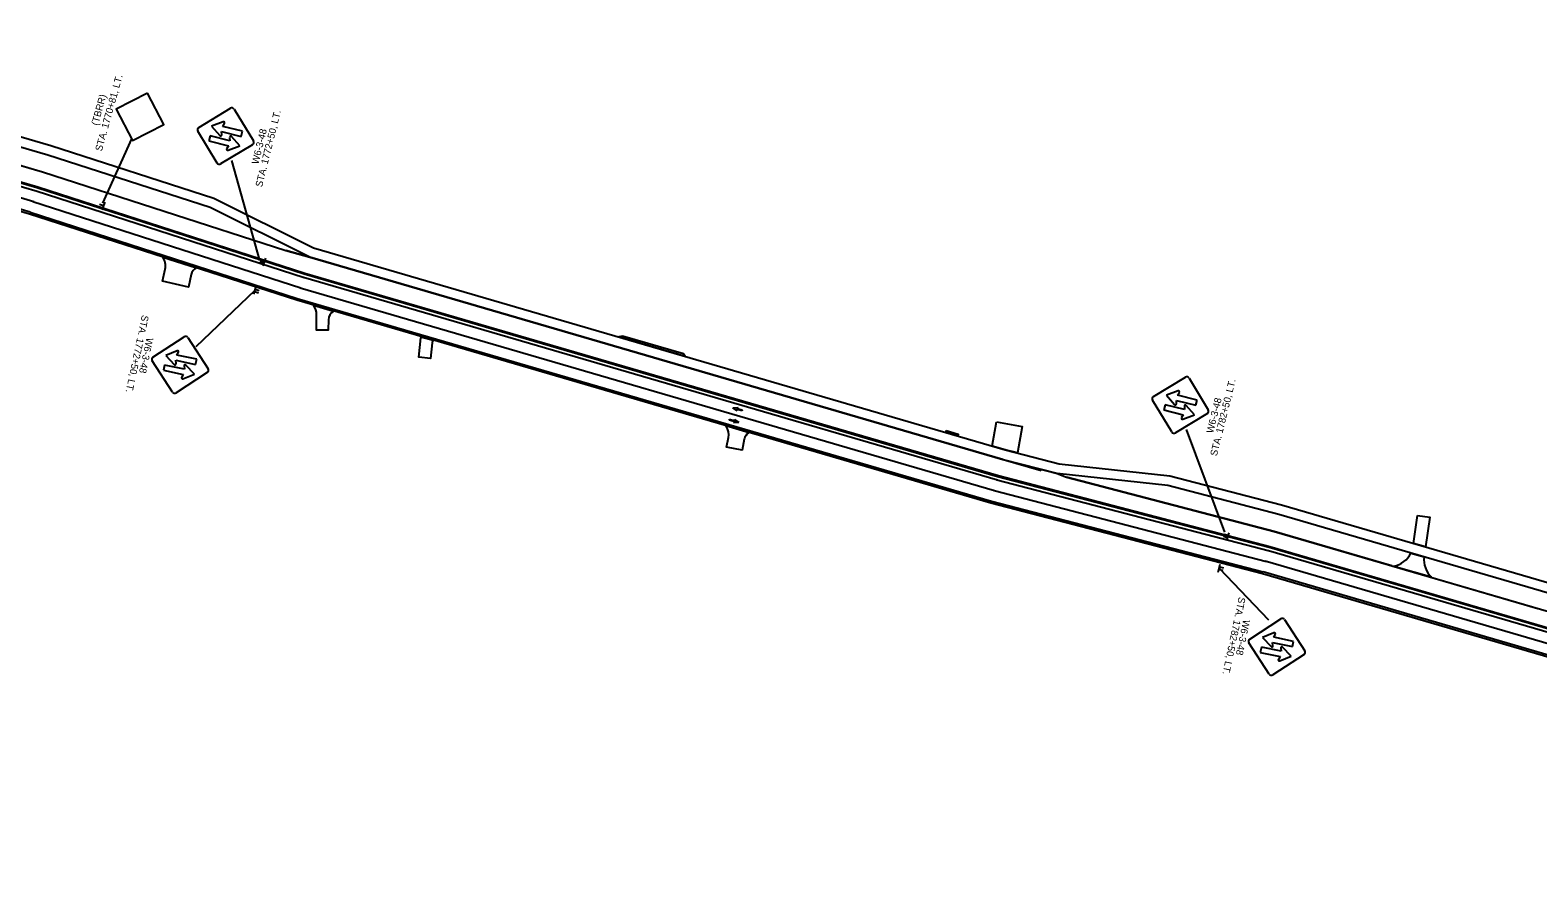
# Model space of a CAD drawing. Extents: x 134216 to 153379, y 327088 to 339865.
# Drawn here: x 148943 to 150448, y 330543 to 331388 of the extents above; entities that cross this region are included whole.
import ezdxf

# ---------------------------------------------------------------- set-up
doc = ezdxf.new("R2010")
doc.units = 0
for name, color, linetype in [('MT_P_Cells', 7, 'Continuous'), ('MT_P_CL_Double_Solid', 7, 'Continuous'), ('MT_P_Drums', 7, 'Continuous'), ('MT_P_Edge_Line', 7, 'Continuous'), ('MT_P_Work_Area', 7, 'Continuous'), ('SC_Shading1', 7, 'Continuous'), ('SN_P_Signs', 7, 'Continuous'), ('SN_P_Text', 7, 'Continuous')]:
    doc.layers.add(name, color=color, linetype=linetype)

msp = doc.modelspace()

# ---------------------------------------------------------------- linework, layer by layer
at = {"layer": 'MT_P_Cells'}
for p, q in [((149641.2, 330998.7), (149641.4, 330999.7)), ((149641.3, 330999.2), (149641.3, 330999.2)), ((149641.4, 330999.7), (149646.7, 330998.1)), ((149644.5, 331011.2), (149649.8, 331011.5)), ((149644.5, 331011.2), (149644.5, 331011.2)), ((149648.8, 331008.1), (149644.5, 331011.2)), ((149646.7, 330998.1), (149646.1, 330999.6)), ((149646.1, 330999.6), (149650.4, 330996.5)), ((149653.5, 331008), (149648.2, 331009.6)), ((149648.2, 331009.6), (149648.8, 331008.1)), ((149649.8, 331011.5), (149648.5, 331010.5)), ((149648.5, 331010.5), (149653.8, 331009)), ((149653.8, 331009), (149653.5, 331008)), ((149653.6, 331008.5), (149653.6, 331008.5)), ((149646.4, 330997.2), (149641.2, 330998.7)), ((149645.1, 330996.3), (149646.4, 330997.2)), ((149650.4, 330996.5), (149645.1, 330996.3)), ((149650.4, 330996.5), (149650.4, 330996.5))]:
    msp.add_line(p, q, dxfattribs=at)
at = {"layer": 'MT_P_CL_Double_Solid'}
for p, q in [((148947.2, 331216.8), (148553.1, 331331.8)), ((148946.1, 331217.1), (149213.4, 331130.7)), ((149213, 331130.9), (149905.7, 330928.6)), ((149905.3, 330928.7), (150177.1, 330857.7)), ((151218.8, 330553.6), (150175.9, 330858.1))]:
    msp.add_line(p, q, dxfattribs=at)
at = {"layer": 'MT_P_Drums'}
msp.add_lwpolyline([(151222.1, 330567.3), (150179.6, 330871.6), (149908.6, 330942.4), (149216.7, 331144.4), (148950.1, 331230.6), (148556.4, 331345.5)], dxfattribs=at)
at = {"layer": 'MT_P_Edge_Line'}
for p, q in [((148556.2, 331342.4), (148950.3, 331227.3)), ((148943.4, 331206.4), (148550, 331321.3)), ((148949.5, 331227.6), (149216.8, 331141.2)), ((148943.4, 331206.4), (149210, 331120.3)), ((149216.1, 331141.4), (149908.8, 330939.2)), ((149210, 331120.3), (149902.6, 330918.1)), ((149908.1, 330939.4), (150179.9, 330868.4)), ((149902.6, 330918.1), (150173.6, 330847.3)), ((150179, 330868.6), (151221.9, 330564.2)), ((151215.7, 330543.1), (150173.6, 330847.3))]:
    msp.add_line(p, q, dxfattribs=at)
at = {"layer": 'MT_P_Work_Area'}
for p, q in [((148557.3, 331346.2), (148951, 331231.3)), ((150180.5, 330872.3), (151223, 330568)), ((150321.2, 330866.2), (150334.3, 330862.3)), ((150341.6, 330842), (150304.1, 330852.9))]:
    msp.add_line(p, q, dxfattribs=at)
for points in [[(148569.5, 331388), (148963.9, 331272.9), (149126.8, 331220.2), (149226.3, 331170.7), (149916.3, 330969.3), (149970.1, 330955.2), (150080.7, 330943.4), (150192.1, 330914.3), (150919.1, 330702.1), (150916.3, 330692.5), (150189.5, 330904.6), (150078.7, 330933.6), (149968.1, 330945.4), (149914.8, 330959.3), (149914.3, 330959.5), (149914.1, 330959.5), (149914.1, 330959.5), (149222.6, 331161.4), (149123, 331210.9), (148960.9, 331263.3), (148566.7, 331378.4)], [(148561.8, 331361.6), (148955.8, 331246.6), (149198.5, 331168.1), (149222.6, 331161.4), (149914.1, 330959.5), (149914.1, 330959.5), (149968.1, 330945.4), (149977.5, 330941.9), (150184.8, 330887.8), (150742.4, 330725), (150842.3, 330708.3), (150914.7, 330687.2), (150906.9, 330660.3), (150180.5, 330872.4), (149909.5, 330943.1), (149217.6, 331145.1), (148951.1, 331231.3), (148557.3, 331346.2)], [(148951.1, 331231.3), (149217.6, 331145.1), (149909.5, 330943.1), (150180.5, 330872.4)]]:
    msp.add_lwpolyline(points, dxfattribs=at)
for points in [[(149534.5, 331083), (149595.4, 331065.2), (149597.4, 331062.4), (149530, 331082.1)], [(149857.5, 330988.5), (149869.5, 330984.9), (149869.2, 330983), (149857.2, 330986.5)], [(149907.6, 330997.1), (149933.3, 330992.6), (149928.6, 330966.1), (149916.3, 330969.3), (149903.4, 330973)], [(150327.8, 330903.7), (150339.9, 330902), (150335.7, 330872.4), (150323.9, 330875.8)]]:
    msp.add_lwpolyline(points, close=True, dxfattribs=at)
for centre, radius, start, end in [((148950.8, 331230.3), 1, 72.0885, 73.7251), ((150180.3, 330871.4), 1, 73.7251, 75.3616), ((150298.9, 330877.4), 25, 282.0827, 333.3553), ((150359.2, 330859.8), 25, 174.0948, 225.3674)]:
    msp.add_arc(centre, radius, start, end, dxfattribs=at)
at = {"layer": 'SC_Shading1'}
for p, q in [((148561.8, 331361.6), (148955.8, 331246.6)), ((148955.8, 331246.6), (149198.5, 331168.1)), ((149222.6, 331161.4), (149198.5, 331168.1)), ((149075.8, 331161.5), (149109.3, 331150.7)), ((149914.1, 330959.5), (149222.6, 331161.4)), ((149226.3, 331113.4), (149246.1, 331107.6)), ((149333.4, 331082.1), (149345.7, 331078.6)), ((149914.1, 330959.5), (149968.1, 330945.4)), ((149914.3, 330959.5), (149952.2, 330948.5)), ((149968.1, 330945.4), (149977.5, 330941.9)), ((150184.8, 330887.8), (149977.5, 330941.9)), ((150302, 330853.5), (150184.8, 330887.8)), ((150302, 330853.5), (150447.8, 330811))]:
    msp.add_line(p, q, dxfattribs=at)
for points in [[(148557.3, 331346.2), (148951, 331231.3), (149217.6, 331145.1), (149909.5, 330943.1), (150180.5, 330872.3), (150858.8, 330674.3), (150855.8, 330663.7), (150903.8, 330649.7), (150899, 330633.4), (150173, 330845.4), (149902, 330916.1), (149209.4, 331118.4), (148942.8, 331204.5), (148549.5, 331319.3)], [(149104.2, 331144.1), (149101.3, 331131.6), (149075.4, 331137.5), (149078.1, 331149.6)], [(149241, 331099.1), (149240.8, 331088.5), (149229, 331088.7), (149229.2, 331104.2)], [(149344.6, 331075.9), (149342.9, 331060.3), (149331.4, 331061.5), (149333.4, 331081)]]:
    msp.add_lwpolyline(points, dxfattribs=at)
msp.add_lwpolyline([(149640.2, 330981.5), (149640.5, 330984.3), (149640.2, 330987.2), (149639.3, 330990.3), (149638.2, 330992.2), (149637.5, 330993.4), (149660.9, 330986.5), (149660.2, 330986.1), (149658.6, 330984.8), (149657.4, 330983.3), (149656.7, 330981.9), (149656.1, 330980.5), (149656, 330979.7), (149653.8, 330968.7), (149638.3, 330971.7)], close=True, dxfattribs=at)
for centre, radius, start, end in [((149063.5, 331152.9), 15, 347.1992, 35.2186), ((149113.9, 331141.9), 10, 117.6615, 167.1992), ((149214.3, 331104.4), 15, 359.1426, 36.8552), ((149251, 331098.9), 10, 119.2981, 179.1426), ((149328.5, 331081.5), 5, 353.9973, 7.3032), ((149349.5, 331075.4), 5, 140.1469, 173.9973)]:
    msp.add_arc(centre, radius, start, end, dxfattribs=at)
at = {"layer": 'SN_P_Signs'}
for p, q in [((149136.1, 331296.4), (149124.5, 331292.1)), ((149124.5, 331292.1), (149132.7, 331282.8)), ((149134.6, 331283.6), (149134.4, 331286.9)), ((149134.4, 331286.9), (149153.9, 331282)), ((149135.6, 331292), (149137.3, 331294.8)), ((149155.2, 331287.2), (149135.6, 331292)), ((149153.9, 331282), (149155.2, 331287.2)), ((149123, 331282.6), (149121.8, 331277.4)), ((149121.8, 331277.4), (149141.3, 331272.6)), ((149142.6, 331277.7), (149123, 331282.6)), ((149141.3, 331272.6), (149139.6, 331269.8)), ((149140.9, 331268.2), (149152.5, 331272.5)), ((149142.4, 331281), (149142.6, 331277.7)), ((149152.5, 331272.5), (149144.3, 331281.8)), ((149016.5, 331212.6), (149012.7, 331213.9)), ((149017.8, 331216.4), (149015.1, 331208.8)), ((149016.5, 331212.6), (149016.5, 331212.6)), ((149176.6, 331155.6), (149172.7, 331156.8)), ((149177.3, 331157.9), (149173.4, 331159.1)), ((149178.1, 331160.6), (149175.7, 331152.9)), ((149176.9, 331156.7), (149176.9, 331156.7)), ((149166.5, 331124.4), (149168.9, 331132.1)), ((149167.4, 331127.1), (149171.2, 331125.9)), ((149167.7, 331128.2), (149167.7, 331128.2)), ((149168.1, 331129.4), (149171.9, 331128.2)), ((149090.1, 331068), (149078.7, 331063.3)), ((149078.7, 331063.3), (149087.2, 331054.4)), ((149089.8, 331063.7), (149091.5, 331066.5)), ((149109.6, 331059.5), (149089.8, 331063.7)), ((149108.5, 331054.3), (149109.6, 331059.5)), ((149077.6, 331053.8), (149076.5, 331048.6)), ((149076.5, 331048.6), (149096.2, 331044.4)), ((149097.3, 331049.6), (149077.6, 331053.8)), ((149088.7, 331058.5), (149108.5, 331054.3)), ((149089.1, 331055.2), (149088.7, 331058.5)), ((149096.2, 331044.4), (149094.6, 331041.5)), ((149095.9, 331040), (149107.3, 331044.7)), ((149097, 331052.9), (149097.3, 331049.6)), ((149107.3, 331044.7), (149098.8, 331053.7)), ((150075.8, 331014.2), (150074.5, 331009)), ((150095.3, 331009.3), (150075.8, 331014.2)), ((150088.8, 331028), (150077.2, 331023.7)), ((150077.2, 331023.7), (150085.4, 331014.4)), ((150087.3, 331015.2), (150087.1, 331018.5)), ((150087.1, 331018.5), (150106.6, 331013.7)), ((150088.4, 331023.7), (150090.1, 331026.5)), ((150107.9, 331018.8), (150088.4, 331023.7)), ((150106.6, 331013.7), (150107.9, 331018.8)), ((150074.5, 331009), (150094, 331004.2)), ((150094, 331004.2), (150092.3, 331001.4)), ((150093.6, 330999.8), (150105.2, 331004.2)), ((150095.1, 331012.6), (150095.3, 331009.3)), ((150105.2, 331004.2), (150097, 331013.4)), ((150137.8, 330881.4), (150134, 330882.6)), ((150138.6, 330883.7), (150134.7, 330884.8)), ((150139.4, 330886.3), (150137, 330878.7)), ((150138.2, 330882.5), (150138.2, 330882.5)), ((150129, 330847.2), (150131, 330855)), ((150129.7, 330849.9), (150133.6, 330849)), ((150130, 330851.1), (150130, 330851.1)), ((150130.3, 330852.3), (150134.2, 330851.3)), ((150184.5, 330786.6), (150173.1, 330781.9)), ((150173.1, 330781.9), (150181.6, 330772.9)), ((150183.2, 330777), (150202.9, 330772.8)), ((150183.5, 330773.7), (150183.2, 330777)), ((150184.3, 330782.2), (150185.9, 330785.1)), ((150204, 330778), (150184.3, 330782.2)), ((150202.9, 330772.8), (150204, 330778)), ((150172, 330772.3), (150170.9, 330767.1)), ((150170.9, 330767.1), (150190.6, 330763)), ((150191.7, 330768.1), (150172, 330772.3)), ((150190.6, 330763), (150189, 330760.1)), ((150190.3, 330758.6), (150201.7, 330763.3)), ((150191.4, 330771.4), (150191.7, 330768.1)), ((150201.7, 330763.3), (150193.2, 330772.3))]:
    msp.add_line(p, q, dxfattribs=at)
for points in [[(149111.6, 331290.9), (149143.4, 331310.1)], [(149147.1, 331309.2), (149166.3, 331277.4)], [(149129.9, 331255.4), (149110.7, 331287.2)], [(149165.4, 331273.7), (149133.5, 331254.5)], [(149065.8, 331061.7), (149097, 331082)], [(149100.7, 331081.2), (149121, 331050)], [(149085.3, 331026.8), (149065.1, 331058)], [(149120.2, 331046.3), (149089, 331026.1)], [(150064.3, 331022.5), (150096.1, 331041.7)], [(150099.8, 331040.8), (150119, 331009)], [(150082.6, 330987), (150063.4, 331018.9)], [(150118.1, 331005.3), (150086.3, 330986.1)], [(150160.3, 330780.3), (150191.4, 330800.5)], [(150195.1, 330799.8), (150215.4, 330768.6)], [(150179.7, 330745.4), (150159.5, 330776.6)], [(150214.6, 330764.9), (150183.4, 330744.6)]]:
    msp.add_lwpolyline(points, dxfattribs=at)
for centre, radius, start, end in [((149144.8, 331307.8), 2.66, 31.0993, 121.0993), ((149113, 331288.6), 2.66, 121.0993, 211.0993), ((149136.4, 331295.4), 1.06, 328.7331, 110.5048), ((149133.5, 331283.5), 1.06, 221.6938, 3.4655), ((149140.5, 331269.2), 1.06, 148.7331, 290.5048), ((149143.5, 331281.1), 1.06, 41.6938, 183.4655), ((149164, 331276), 2.66, 301.0993, 31.0993), ((149132.2, 331256.8), 2.66, 211.0993, 301.0993), ((149098.5, 331079.7), 2.66, 33.0341, 123.0341), ((149067.3, 331059.5), 2.66, 123.0341, 213.0341), ((149090.5, 331067), 1.06, 330.6679, 112.4396), ((149088, 331055.1), 1.06, 223.6286, 5.4004), ((149098, 331053), 1.06, 43.6286, 185.4004), ((149118.7, 331048.6), 2.66, 303.0341, 33.0341), ((149095.5, 331041), 1.06, 150.6679, 292.4396), ((150097.5, 331039.4), 2.66, 31.0993, 121.0993), ((149087.6, 331028.3), 2.66, 213.0341, 303.0341), ((150065.7, 331020.2), 2.66, 121.0993, 211.0993), ((150086.2, 331015.1), 1.06, 221.6938, 3.4655), ((150089.1, 331027), 1.06, 328.7331, 110.5048), ((150093.2, 331000.8), 1.06, 148.7331, 290.5048), ((150096.2, 331012.7), 1.06, 41.6938, 183.4655), ((150116.7, 331007.6), 2.66, 301.0993, 31.0993), ((150084.9, 330988.4), 2.66, 211.0993, 301.0993), ((150192.9, 330798.3), 2.66, 33.0341, 123.0341), ((150161.7, 330778), 2.66, 123.0341, 213.0341), ((150182.4, 330773.6), 1.06, 223.6286, 5.4004), ((150184.9, 330785.6), 1.06, 330.6679, 112.4396), ((150189.9, 330759.6), 1.06, 150.6679, 292.4396), ((150192.4, 330771.5), 1.06, 43.6286, 185.4004), ((150213.1, 330767.1), 2.66, 303.0341, 33.0341), ((150182, 330746.9), 2.66, 213.0341, 303.0341)]:
    msp.add_arc(centre, radius, start, end, dxfattribs=at)
at = {"layer": 'SN_P_Text'}
for p, q in [((149044.5, 331279.6), (149015.6, 331215.4)), ((149172.5, 331158), (149144.7, 331258)), ((149167.7, 331128.2), (149108.6, 331071.9)), ((150135.6, 330887), (150097.4, 330989.6)), ((150130, 330851.1), (150179.1, 330799.7))]:
    msp.add_line(p, q, dxfattribs=at)
msp.add_lwpolyline([(149060.4, 331325.2), (149029.4, 331309), (149045.7, 331277.8), (149076.7, 331294)], close=True, dxfattribs=at)
msp.add_lwpolyline([(149060.4, 331325.2), (149029.4, 331309), (149045.7, 331277.8), (149076.7, 331294)], close=True, dxfattribs=at)

# ---------------------------------------------------------------- texts
for s, rotation, p in [('STA. 1770+81, LT.', 74.5959, (149014.9, 331266.7)), ('STA. 1770+81, LT.', 74.5959, (149014.9, 331266.7)), ('(TBRR)', 74.5959, (149011.1, 331292.3)), ('(TBRR)', 74.5959, (149011.1, 331292.3)), ('STA. 1772+50, LT.', 76.0993, (149174.8, 331230.9)), ('W6-3-48', 76.0993, (149171.1, 331253.7)), ('STA. 1772+50, LT.', 258.0341, (149055, 331104.1)), ('W6-3-48', 258.0341, (149059.5, 331081.5)), ('STA. 1782+50, LT.', 76.0993, (150127.5, 330962.5)), ('W6-3-48', 76.0993, (150123.8, 330985.3)), ('STA. 1782+50, LT.', 258.0341, (150149.4, 330822.7)), ('W6-3-48', 258.0341, (150153.9, 330800.1))]:
    msp.add_text(s, height=7, rotation=rotation, dxfattribs=at).set_placement(p)

doc.saveas('drawing.dxf')
